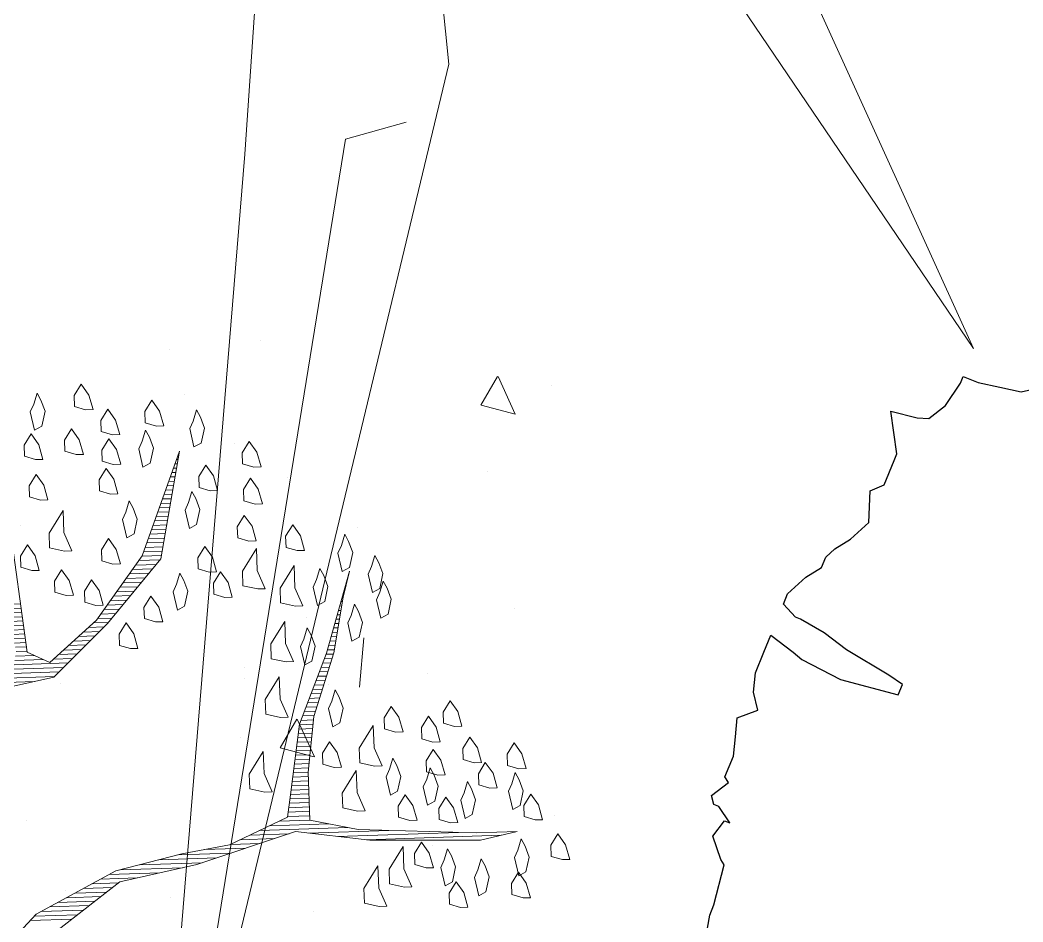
# Model space of a CAD drawing. Header units: millimetres. Extents: x 111 to 1506, y 14 to 566.
# Drawn here: x 212.937 to 214.544, y 116.123 to 117.568 of the extents above; entities that cross this region are included whole.
import ezdxf

# ---------------------------------------------------------------- set-up
doc = ezdxf.new("R2010")
doc.units = ezdxf.units.MM
doc.layers.add('ARBOLES', color=78, linetype='Continuous', lineweight=5)
doc.layers.add('Trees', color=82, linetype='Continuous', lineweight=0)
doc.layers.add('fer', color=8, linetype='Continuous')

# ---------------------------------------------------------------- blocks, each defined once
blk = doc.blocks.new('0Q62D')
at = {"color": 0, "linetype": 'ByBlock'}
for p, q in [((-0.05, 1.11), (0.07, 0.48)), ((-0.03, 0.53), (-0.05, 1.11)), ((-0.03, 0.96), (0.02, 0.52)), ((0.1, 0.29), (0.34, 0.61)), ((0.34, 0.61), (0.15, 0.24)), ((-0.02, 0.02), (-0.03, 0.53)), ((0.02, 0.52), (0.05, 0.51)), ((0.07, 0.48), (0, 0.01))]:
    blk.add_line(p, q, dxfattribs=at)
blk = doc.blocks.new('*E434321')
at = {"layer": 'Trees', "linetype": 'ByBlock', "xscale": -0.3276657665147431, "yscale": 0.3276657665147695, "zscale": 0.3276657665147513, "rotation": 77.65882791872079}
blk.add_blockref('0Q62D', (0.57083, -0.51709), dxfattribs=at)
blk = doc.blocks.new('*X16')
at = {"color": 0}
for p, q in [((18.3261, 17.81), (18.3296, 17.81)), ((18.33, 17.82), (18.3316, 17.82)), ((18.3182, 17.79), (18.3254, 17.79)), ((18.3221, 17.8), (18.3275, 17.8)), ((18.3104, 17.77), (18.3213, 17.77)), ((18.3143, 17.78), (18.3234, 17.78)), ((18.3025, 17.75), (18.3171, 17.75)), ((18.3064, 17.76), (18.3192, 17.76)), ((18.2907, 17.72), (18.3109, 17.72)), ((18.2946, 17.73), (18.313, 17.73)), ((18.2986, 17.74), (18.3151, 17.74)), ((18.2829, 17.7), (18.3068, 17.7)), ((18.2868, 17.71), (18.3089, 17.71)), ((18.275, 17.68), (18.3027, 17.68)), ((18.2789, 17.69), (18.3047, 17.69)), ((18.2632, 17.65), (18.2965, 17.65)), ((18.2671, 17.66), (18.2985, 17.66)), ((18.2711, 17.67), (18.3006, 17.67)), ((18.2554, 17.63), (18.2923, 17.63)), ((18.2593, 17.64), (18.2944, 17.64)), ((18.2475, 17.61), (18.2882, 17.61)), ((18.2514, 17.62), (18.2903, 17.62)), ((18.2317, 17.58), (18.2805, 17.58)), ((18.2394, 17.59), (18.284, 17.59)), ((18.2436, 17.6), (18.2861, 17.6)), ((18.2164, 17.56), (18.2628, 17.56)), ((18.2241, 17.57), (18.2717, 17.57)), ((18.2011, 17.54), (18.2452, 17.54)), ((18.2088, 17.55), (18.254, 17.55)), ((18.1782, 17.51), (18.2187, 17.51)), ((18.1858, 17.52), (18.2276, 17.52)), ((18.1935, 17.53), (18.2364, 17.53)), ((18.7067, 17.51), (18.7077, 17.51)), ((18.7099, 17.52), (18.7105, 17.52)), ((18.7131, 17.53), (18.7134, 17.53)), ((17.9277, 17.49), (17.9562, 17.49)), ((18.1629, 17.49), (18.2011, 17.49)), ((18.1706, 17.5), (18.2099, 17.5)), ((18.7003, 17.49), (18.7019, 17.49)), ((18.7035, 17.5), (18.7048, 17.5)), ((17.929, 17.48), (17.9572, 17.48)), ((17.9303, 17.47), (17.9583, 17.47)), ((18.1476, 17.47), (18.1834, 17.47)), ((18.1553, 17.48), (18.1923, 17.48)), ((18.694, 17.47), (18.6971, 17.47)), ((18.6971, 17.48), (18.6991, 17.48)), ((17.9316, 17.46), (17.9593, 17.46)), ((17.9329, 17.45), (17.9604, 17.45)), ((17.9342, 17.44), (17.9614, 17.44)), ((18.1221, 17.44), (18.157, 17.44)), ((18.1323, 17.45), (18.1658, 17.45)), ((18.14, 17.46), (18.1746, 17.46)), ((18.6844, 17.44), (18.6911, 17.44)), ((18.6876, 17.45), (18.6931, 17.45)), ((18.6908, 17.46), (18.6951, 17.46)), ((17.9355, 17.43), (17.9624, 17.43)), ((17.9368, 17.42), (17.9635, 17.42)), ((18.0985, 17.42), (18.136, 17.42)), ((18.1103, 17.43), (18.1467, 17.43)), ((18.6781, 17.42), (18.6871, 17.42)), ((18.6812, 17.43), (18.6891, 17.43)), ((17.9381, 17.41), (17.9645, 17.41)), ((17.9394, 17.4), (17.9655, 17.4)), ((18.0748, 17.4), (18.1146, 17.4)), ((18.0867, 17.41), (18.1253, 17.41)), ((18.6717, 17.4), (18.6831, 17.4)), ((18.6749, 17.41), (18.6851, 17.41)), ((17.9407, 17.39), (17.9666, 17.39)), ((17.942, 17.38), (17.9676, 17.38)), ((18.0512, 17.38), (18.0931, 17.38)), ((18.063, 17.39), (18.1038, 17.39)), ((18.6653, 17.38), (18.6791, 17.38)), ((18.6685, 17.39), (18.6811, 17.39)), ((17.9367, 17.35), (18.061, 17.35)), ((17.9387, 17.36), (18.004, 17.36)), ((17.9407, 17.37), (17.984, 17.37)), ((18.0276, 17.36), (18.0717, 17.36)), ((18.0394, 17.37), (18.0824, 17.37)), ((18.6555, 17.35), (18.6727, 17.35)), ((18.659, 17.36), (18.6751, 17.36)), ((18.6621, 17.37), (18.6771, 17.37)), ((17.9087, 17.33), (18.0396, 17.33)), ((17.9347, 17.34), (18.0503, 17.34)), ((18.6471, 17.33), (18.6656, 17.33)), ((18.6513, 17.34), (18.6692, 17.34)), ((17.8487, 17.31), (17.9816, 17.31)), ((17.8637, 17.32), (18.0288, 17.32)), ((18.6387, 17.31), (18.6586, 17.31)), ((18.6429, 17.32), (18.6621, 17.32)), ((18.626, 17.28), (18.648, 17.28)), ((18.6303, 17.29), (18.6515, 17.29)), ((18.6345, 17.3), (18.6551, 17.3)), ((18.6176, 17.26), (18.6409, 17.26)), ((18.6218, 17.27), (18.6445, 17.27)), ((18.6092, 17.24), (18.6339, 17.24)), ((18.6134, 17.25), (18.6374, 17.25)), ((18.5966, 17.21), (18.6233, 17.21)), ((18.6008, 17.22), (18.6268, 17.22)), ((18.605, 17.23), (18.6303, 17.23)), ((18.5884, 17.19), (18.6202, 17.19)), ((18.5924, 17.2), (18.6215, 17.2)), ((18.5853, 17.17), (18.6175, 17.17)), ((18.5868, 17.18), (18.6189, 17.18)), ((18.5805, 17.14), (18.6135, 17.14)), ((18.5821, 17.15), (18.6149, 17.15)), ((18.5837, 17.16), (18.6162, 17.16)), ((18.5774, 17.12), (18.6109, 17.12)), ((18.5789, 17.13), (18.6122, 17.13)), ((18.5742, 17.1), (18.6082, 17.1)), ((18.5758, 17.11), (18.6095, 17.11)), ((18.571, 17.08), (18.6056, 17.08)), ((18.5726, 17.09), (18.6069, 17.09)), ((18.5663, 17.05), (18.6056, 17.05)), ((18.5679, 17.06), (18.6056, 17.06)), ((18.5695, 17.07), (18.6056, 17.07)), ((18.5632, 17.03), (18.6056, 17.03)), ((18.5647, 17.04), (18.6056, 17.04)), ((18.5598, 17.01), (18.6056, 17.01)), ((18.5615, 17.02), (18.6056, 17.02)), ((18.5548, 16.98), (18.6056, 16.98)), ((18.5565, 16.99), (18.6056, 16.99)), ((18.5582, 17), (18.6056, 17)), ((18.5125, 16.96), (18.6485, 16.96)), ((18.5353, 16.97), (18.6056, 16.97)), ((18.4668, 16.94), (18.5567, 16.94)), ((18.4896, 16.95), (18.6918, 16.95)), ((18.6009, 16.94), (18.7864, 16.94)), ((18.3608, 16.91), (18.4555, 16.91)), ((18.4211, 16.92), (18.4892, 16.92)), ((18.4439, 16.93), (18.523, 16.93)), ((18.6675, 16.93), (18.9464, 16.93)), ((18.7342, 16.92), (19.0449, 16.92)), ((18.2545, 16.89), (18.388, 16.89)), ((18.2995, 16.9), (18.4217, 16.9)), ((18.1645, 16.87), (18.3086, 16.87)), ((18.2095, 16.88), (18.3542, 16.88)), ((18.0992, 16.84), (18.1601, 16.84)), ((18.1192, 16.85), (18.2036, 16.85)), ((18.1392, 16.86), (18.2561, 16.86)), ((18.0592, 16.82), (18.1324, 16.82)), ((18.0792, 16.83), (18.1463, 16.83)), ((18.0192, 16.8), (18.1047, 16.8)), ((18.0392, 16.81), (18.1186, 16.81)), ((17.9792, 16.78), (18.0771, 16.78)), ((17.9992, 16.79), (18.0909, 16.79)), ((17.9535, 16.76), (18.0494, 16.76)), ((17.9635, 16.77), (18.0632, 16.77))]:
    blk.add_line(p, q, dxfattribs=at)
blk = doc.blocks.new('E1E')
at = {"layer": 'ARBOLES', "ltscale": 0.2}
for p, q in [((95.5753, 57.9605), (95.5753, 57.9605)), ((95.3825, 57.8989), (95.3825, 57.8989)), ((95.6956, 57.8639), (95.6956, 57.8639)), ((95.1169, 57.82), (95.1169, 57.82)), ((94.9516, 57.6149), (94.9516, 57.6149)), ((95.7341, 57.5948), (95.7341, 57.5948)), ((95.3729, 57.5622), (95.3729, 57.5622)), ((95.2847, 57.4872), (95.2267, 57.5419)), ((95.2942, 57.551), (95.227, 57.5425)), ((95.2854, 57.4877), (95.2946, 57.5508)), ((94.7552, 57.4724), (94.7552, 57.4724)), ((95.4096, 57.4529), (95.4096, 57.4529)), ((95.4163, 57.4332), (95.4163, 57.4332)), ((95.2543, 57.4023), (95.2543, 57.4023)), ((95.2247, 57.2935), (95.1969, 57.385)), ((95.9202, 57.3422), (95.9202, 57.3422)), ((95.7535, 57.3323), (95.7535, 57.3323)), ((95.0851, 57.311), (95.0851, 57.311)), ((95.3415, 57.2983), (95.3415, 57.2983)), ((94.9776, 57.1326), (94.9776, 57.1326)), ((95.3165, 57.1024), (95.3165, 57.1024)), ((95.4768, 57.0625), (95.4768, 57.0625)), ((95.5976, 57.0405), (95.5976, 57.0405)), ((95.721, 56.99), (95.721, 56.99)), ((95.7812, 56.9208), (95.7812, 56.9208)), ((95.1247, 56.908), (95.1247, 56.908)), ((95.3965, 56.8481), (95.3965, 56.8481)), ((95.6238, 56.8379), (95.6238, 56.8379)), ((95.1744, 56.7297), (95.1164, 56.7844)), ((95.1839, 56.7935), (95.1166, 56.785)), ((95.175, 56.7302), (95.1842, 56.7933)), ((95.072, 56.7062), (95.072, 56.7062))]:
    blk.add_line(p, q, dxfattribs=at)
for points in [[(95.5632, 58.0431), (95.4838, 57.9065), (95.3588, 57.8196), (95.2064, 57.6894), (95.0676, 57.651), (94.8696, 57.5706), (94.8103, 57.5286), (94.8819, 57.5605), (95.0958, 57.6402), (95.189, 57.6583), (95.2267, 57.5738), (95.2571, 57.4704), (95.2673, 57.3425), (95.2913, 57.2362), (95.2985, 57.1849), (95.2803, 57.3482), (95.2773, 57.495), (95.2418, 57.6273), (95.231, 57.6692), (95.3147, 57.761), (95.3935, 57.8117), (95.499, 57.8898), (95.6102, 58.0251), (95.6715, 58.1849)], [(95.8454, 57.6544), (95.75, 57.5886), (95.693, 57.4541), (95.6447, 57.3001), (95.6897, 57.0941), (95.6801, 57.308), (95.7154, 57.4563), (95.7681, 57.5655), (95.8158, 57.5633), (95.9193, 57.3834)]]:
    blk.add_lwpolyline(points, dxfattribs=at)
for points in [[(95.0025, 57.7623), (95.0314, 57.7674), (95.0429, 57.7413), (95.0343, 57.6907), (95.0169, 57.7298), (94.9894, 57.7565)], [(94.9714, 57.7095), (95.0003, 57.7146), (95.0119, 57.6885), (95.0033, 57.6379), (94.9859, 57.677), (94.9584, 57.7037)], [(94.8565, 57.7051), (94.8789, 57.7072), (94.8876, 57.6877), (94.8832, 57.6624), (94.8616, 57.6761), (94.8435, 57.6993)], [(94.8529, 57.6255), (94.8536, 57.6414), (94.8326, 57.6711), (94.8225, 57.6588), (94.8276, 57.6299), (94.8428, 57.6132), (94.8551, 57.6031)], [(94.9201, 57.6321), (94.9208, 57.648), (94.8999, 57.6776), (94.8898, 57.6653), (94.8948, 57.6364), (94.91, 57.6198), (94.9223, 57.6097)], [(94.9469, 57.6596), (94.9693, 57.6618), (94.978, 57.6423), (94.9736, 57.6169), (94.9519, 57.6307), (94.9339, 57.6538)], [(94.7517, 57.6428), (94.7741, 57.645), (94.7828, 57.6255), (94.7785, 57.6002), (94.7568, 57.6139), (94.7387, 57.637)], [(95.2902, 57.641), (95.3192, 57.6461), (95.3307, 57.6201), (95.3221, 57.5695), (95.3047, 57.6085), (95.2772, 57.6352)], [(95.1103, 57.6076), (95.1392, 57.6127), (95.1508, 57.5867), (95.1421, 57.5361), (95.1248, 57.5751), (95.0973, 57.6019)], [(94.7959, 57.5612), (94.7966, 57.5771), (94.7756, 57.6067), (94.7655, 57.5944), (94.7705, 57.5655), (94.7857, 57.5489), (94.798, 57.5388)], [(95.0105, 57.5866), (95.0329, 57.5888), (95.0416, 57.5693), (95.0373, 57.544), (95.0156, 57.5577), (94.9975, 57.5808)], [(94.9361, 57.5613), (94.9585, 57.5634), (94.9672, 57.5439), (94.9629, 57.5186), (94.9412, 57.5323), (94.9231, 57.5555)], [(95.0836, 57.51), (95.0843, 57.5259), (95.0633, 57.5556), (95.0532, 57.5433), (95.0583, 57.5144), (95.0735, 57.4977), (95.0858, 57.4876)], [(94.7091, 57.5459), (94.7315, 57.5481), (94.7402, 57.5286), (94.7359, 57.5033), (94.7142, 57.517), (94.6961, 57.5401)], [(94.9332, 57.4976), (94.934, 57.5135), (94.913, 57.5432), (94.9029, 57.5309), (94.9079, 57.502), (94.9231, 57.4853), (94.9354, 57.4752)], [(95.0099, 57.5006), (95.0106, 57.5165), (94.9896, 57.5461), (94.9795, 57.5338), (94.9846, 57.5049), (94.9998, 57.4883), (95.0121, 57.4782)], [(95.1841, 57.547), (95.2065, 57.5492), (95.2151, 57.5296), (95.2108, 57.5043), (95.1891, 57.5181), (95.171, 57.5412)], [(95.1125, 57.5151), (95.1414, 57.5202), (95.153, 57.4942), (95.1444, 57.4436), (95.127, 57.4826), (95.0995, 57.5093)], [(94.7865, 57.4946), (94.8089, 57.4968), (94.8176, 57.4773), (94.8133, 57.452), (94.7916, 57.4657), (94.7735, 57.4889)], [(95.3157, 57.4965), (95.3446, 57.5015), (95.3561, 57.4755), (95.3475, 57.4249), (95.3301, 57.4639), (95.3026, 57.4907)], [(94.8545, 57.447), (94.8552, 57.4629), (94.8342, 57.4925), (94.8241, 57.4802), (94.8292, 57.4513), (94.8444, 57.4347), (94.8567, 57.4246)], [(94.9933, 57.4854), (95.0157, 57.4876), (95.0243, 57.4681), (95.02, 57.4428), (94.9983, 57.4565), (94.9802, 57.4796)], [(95.6337, 57.4822), (95.6561, 57.4844), (95.6648, 57.4649), (95.6605, 57.4396), (95.6388, 57.4533), (95.6207, 57.4764)], [(94.8906, 57.4709), (94.913, 57.4731), (94.9217, 57.4535), (94.9174, 57.4282), (94.8957, 57.442), (94.8776, 57.4651)], [(95.2362, 57.4299), (95.2369, 57.4458), (95.2159, 57.4754), (95.2058, 57.4631), (95.2109, 57.4342), (95.2261, 57.4176), (95.2384, 57.4075)], [(94.9369, 57.4369), (94.9593, 57.4391), (94.968, 57.4196), (94.9637, 57.3943), (94.942, 57.408), (94.9239, 57.4311)], [(95.0996, 57.4392), (95.122, 57.4414), (95.1306, 57.4219), (95.1263, 57.3966), (95.1046, 57.4103), (95.0865, 57.4334)], [(95.0258, 57.4298), (95.0482, 57.4319), (95.0569, 57.4124), (95.0526, 57.3871), (95.0309, 57.4008), (95.0128, 57.424)], [(95.6085, 57.4164), (95.6309, 57.4186), (95.6396, 57.3991), (95.6353, 57.3738), (95.6136, 57.3875), (95.5955, 57.4106)], [(95.727, 57.4302), (95.7494, 57.4324), (95.7581, 57.4129), (95.7538, 57.3876), (95.7321, 57.4013), (95.714, 57.4245)], [(95.7877, 57.4339), (95.8102, 57.4361), (95.8188, 57.4166), (95.8145, 57.3913), (95.7928, 57.405), (95.7747, 57.4281)], [(94.8531, 57.4152), (94.8755, 57.4174), (94.8842, 57.3978), (94.8798, 57.3725), (94.8581, 57.3863), (94.8401, 57.4094)], [(95.8666, 57.4144), (95.889, 57.4166), (95.8976, 57.3971), (95.8933, 57.3718), (95.8716, 57.3855), (95.8535, 57.4086)], [(94.9984, 57.3864), (95.0208, 57.3885), (95.0295, 57.369), (95.0252, 57.3437), (95.0035, 57.3575), (94.9854, 57.3806)], [(95.3309, 57.3396), (95.3317, 57.3555), (95.3107, 57.3851), (95.3006, 57.3728), (95.3056, 57.3439), (95.3208, 57.3273), (95.3331, 57.3172)], [(95.3461, 57.3931), (95.375, 57.3982), (95.3866, 57.3722), (95.3779, 57.3216), (95.3606, 57.3606), (95.3331, 57.3873)], [(95.5984, 57.334), (95.5991, 57.3499), (95.5781, 57.3795), (95.568, 57.3672), (95.5731, 57.3383), (95.5883, 57.3217), (95.6006, 57.3116)], [(95.8225, 57.3559), (95.8514, 57.3609), (95.863, 57.3349), (95.8544, 57.2843), (95.837, 57.3233), (95.8095, 57.3501)], [(95.7264, 57.3442), (95.7488, 57.3464), (95.7575, 57.3269), (95.7531, 57.3016), (95.7314, 57.3153), (95.7134, 57.3384)], [(95.5023, 57.3224), (95.5247, 57.3246), (95.5334, 57.305), (95.5291, 57.2797), (95.5074, 57.2935), (95.4893, 57.3166)], [(95.2638, 57.2629), (95.2645, 57.2788), (95.2435, 57.3085), (95.2334, 57.2962), (95.2385, 57.2673), (95.2537, 57.2506), (95.266, 57.2405)], [(95.37, 57.2869), (95.3989, 57.2919), (95.4105, 57.2659), (95.4019, 57.2153), (95.3845, 57.2543), (95.357, 57.2811)], [(95.4495, 57.2833), (95.4785, 57.2884), (95.49, 57.2624), (95.4814, 57.2118), (95.464, 57.2508), (95.4365, 57.2775)], [(95.5486, 57.2884), (95.571, 57.2906), (95.5797, 57.2711), (95.5753, 57.2458), (95.5537, 57.2595), (95.5356, 57.2826)], [(95.7409, 57.2416), (95.7416, 57.2575), (95.7206, 57.2871), (95.7105, 57.2748), (95.7156, 57.2459), (95.7308, 57.2293), (95.7431, 57.2192)], [(95.9021, 57.2822), (95.9245, 57.2844), (95.9332, 57.2648), (95.9288, 57.2395), (95.9071, 57.2533), (95.8891, 57.2764)], [(95.3513, 57.224), (95.352, 57.2399), (95.331, 57.2695), (95.3209, 57.2572), (95.326, 57.2283), (95.3412, 57.2117), (95.3535, 57.2015)], [(95.2291, 57.2007), (95.2298, 57.2166), (95.2088, 57.2463), (95.1987, 57.234), (95.2038, 57.2051), (95.219, 57.1884), (95.2313, 57.1783)], [(95.6361, 57.1793), (95.6368, 57.1952), (95.6158, 57.2249), (95.6057, 57.2126), (95.6108, 57.1837), (95.626, 57.167), (95.6383, 57.1569)], [(95.2624, 57.161), (95.2631, 57.1769), (95.2421, 57.2065), (95.232, 57.1942), (95.2371, 57.1653), (95.2523, 57.1487), (95.2646, 57.1386)], [(95.5002, 57.2045), (95.5226, 57.2067), (95.5313, 57.1872), (95.527, 57.1619), (95.5053, 57.1756), (95.4872, 57.1988)], [(95.7814, 57.2206), (95.8038, 57.2228), (95.8125, 57.2033), (95.8082, 57.178), (95.7865, 57.1917), (95.7684, 57.2149)], [(95.9404, 57.2135), (95.9628, 57.2157), (95.9715, 57.1962), (95.9672, 57.1709), (95.9455, 57.1846), (95.9274, 57.2077)], [(95.3318, 57.1451), (95.3325, 57.1611), (95.3115, 57.1907), (95.3014, 57.1784), (95.3065, 57.1495), (95.3217, 57.1329), (95.334, 57.1227)], [(95.407, 57.1864), (95.4294, 57.1886), (95.4381, 57.1691), (95.4337, 57.1438), (95.412, 57.1575), (95.3939, 57.1806)], [(95.7981, 57.1657), (95.8205, 57.1679), (95.8292, 57.1484), (95.8248, 57.1231), (95.8031, 57.1368), (95.785, 57.1599)], [(95.8718, 57.1752), (95.8942, 57.1773), (95.9029, 57.1578), (95.8986, 57.1325), (95.8769, 57.1463), (95.8588, 57.1694)], [(95.7634, 57.1035), (95.7641, 57.1194), (95.7431, 57.149), (95.733, 57.1368), (95.7381, 57.1078), (95.7533, 57.0912), (95.7656, 57.0811)], [(95.9839, 57.116), (95.9846, 57.1319), (95.9636, 57.1615), (95.9535, 57.1492), (95.9586, 57.1203), (95.9738, 57.1037), (95.9861, 57.0936)], [(95.5162, 57.1337), (95.5386, 57.1359), (95.5472, 57.1164), (95.5429, 57.0911), (95.5212, 57.1048), (95.5031, 57.1279)], [(95.6058, 57.1424), (95.6282, 57.1446), (95.6369, 57.1251), (95.6326, 57.0998), (95.6109, 57.1135), (95.5928, 57.1367)], [(95.8212, 57.1137), (95.8436, 57.1159), (95.8523, 57.0964), (95.848, 57.071), (95.8263, 57.0848), (95.8082, 57.1079)], [(95.887, 57.0884), (95.9094, 57.0906), (95.9181, 57.0711), (95.9138, 57.0458), (95.8921, 57.0595), (95.874, 57.0826)], [(95.5451, 57.0687), (95.5675, 57.0709), (95.5762, 57.0513), (95.5719, 57.026), (95.5502, 57.0398), (95.5321, 57.0629)], [(95.6868, 57.0305), (95.6875, 57.0464), (95.6666, 57.076), (95.6564, 57.0637), (95.6615, 57.0348), (95.6767, 57.0182), (95.689, 57.008)], [(95.749, 57.0659), (95.7714, 57.0681), (95.7801, 57.0486), (95.7757, 57.0233), (95.7541, 57.037), (95.736, 57.0601)]]:
    blk.add_lwpolyline(points, close=True, dxfattribs=at)
at = {"layer": 'ARBOLES', "ltscale": 0.2, "xscale": 0.8372139817761642, "yscale": 0.8372139817761642, "zscale": 0.8372139817761642, "rotation": 204.0028523145856}
blk.add_blockref('*X16', (103.6395, 76.9735), dxfattribs=at)
blk = doc.blocks.new('tr')
at = {"layer": 'fer', "color": 97}
for p, q in [((1378.2054, 205.1749), (1378.1875, 205.2009)), ((1378.2054, 205.1749), (1378.1875, 205.2009)), ((1378.2113, 205.1402), (1378.2054, 205.1749)), ((1378.2113, 205.1402), (1378.2054, 205.1749)), ((1378.7112, 205.1749), (1378.7053, 205.1489)), ((1378.7112, 205.1749), (1378.7053, 205.1489)), ((1378.7291, 205.1749), (1378.7112, 205.1749)), ((1378.7291, 205.1749), (1378.7112, 205.1749)), ((1378.741, 205.0796), (1378.7291, 205.1749)), ((1378.741, 205.0796), (1378.7291, 205.1749)), ((1378.7053, 205.1489), (1378.6934, 205.0709)), ((1378.7053, 205.1489), (1378.6934, 205.0709)), ((1378.2113, 205.1402), (1378.2113, 205.1402)), ((1378.2173, 205.1056), (1378.2113, 205.1402)), ((1378.2113, 205.1402), (1378.2113, 205.1402)), ((1378.2173, 205.1056), (1378.2113, 205.1402)), ((1378.2173, 205.0796), (1378.2173, 205.1056)), ((1378.2173, 205.0796), (1378.2173, 205.1056)), ((1378.2292, 205.0796), (1378.2173, 205.0796)), ((1378.2292, 205.0796), (1378.2173, 205.0796)), ((1378.2709, 205.0709), (1378.2292, 205.0796)), ((1378.2709, 205.0709), (1378.2292, 205.0796)), ((1378.3006, 205.0536), (1378.2709, 205.0709)), ((1378.3006, 205.0536), (1378.2709, 205.0709)), ((1378.6934, 205.0709), (1378.6815, 205.0276)), ((1378.6934, 205.0709), (1378.6815, 205.0276)), ((1378.735, 205.0103), (1378.741, 205.0796)), ((1378.735, 205.0103), (1378.741, 205.0796)), ((1378.3066, 205.0363), (1378.3006, 205.0536)), ((1378.3066, 205.0363), (1378.3006, 205.0536)), ((1378.3125, 204.9929), (1378.3066, 205.0363)), ((1378.3125, 204.9929), (1378.3066, 205.0363)), ((1379.2111, 205.0363), (1379.1695, 205.0276)), ((1379.2111, 205.0363), (1379.1695, 205.0276)), ((1378.372, 205.0276), (1378.3125, 204.9929)), ((1378.372, 205.0276), (1378.3125, 204.9929)), ((1378.3839, 205.0276), (1378.372, 205.0276)), ((1378.3839, 205.0276), (1378.372, 205.0276)), ((1378.4256, 205.0276), (1378.3839, 205.0276)), ((1378.4256, 205.0276), (1378.3839, 205.0276)), ((1378.4434, 205.0103), (1378.4256, 205.0276)), ((1378.4434, 205.0103), (1378.4256, 205.0276)), ((1378.491, 205.0276), (1378.4434, 205.0103)), ((1378.491, 205.0276), (1378.4434, 205.0103)), ((1378.5268, 205.0103), (1378.491, 205.0276)), ((1378.5268, 205.0103), (1378.491, 205.0276)), ((1378.6815, 205.0276), (1378.6755, 204.9843)), ((1378.6815, 205.0276), (1378.6755, 204.9843)), ((1379.0862, 205.0189), (1379.0802, 205.0103)), ((1379.0862, 205.0189), (1379.0802, 205.0103)), ((1379.1516, 205.0276), (1379.0862, 205.0189)), ((1379.1516, 205.0276), (1379.0862, 205.0189)), ((1379.0862, 205.0189), (1379.0862, 205.0189)), ((1379.0862, 205.0189), (1379.0862, 205.0189)), ((1379.1695, 205.0276), (1379.1516, 205.0276)), ((1379.1695, 205.0276), (1379.1516, 205.0276)), ((1378.5506, 204.9929), (1378.5268, 205.0103)), ((1378.5506, 204.9929), (1378.5268, 205.0103)), ((1378.7291, 204.9929), (1378.735, 205.0103)), ((1378.7291, 204.9929), (1378.735, 205.0103)), ((1379.0802, 205.0103), (1379.0505, 204.9843)), ((1379.0802, 205.0103), (1379.0505, 204.9843)), ((1378.5684, 204.9843), (1378.5506, 204.9929)), ((1378.5684, 204.9843), (1378.5506, 204.9929)), ((1378.7172, 204.9496), (1378.7291, 204.9929)), ((1378.7172, 204.9496), (1378.7291, 204.9929)), ((1379.0207, 205.0016), (1379.0028, 204.9756)), ((1379.0207, 205.0016), (1379.0028, 204.9756)), ((1379.0207, 204.9929), (1379.0207, 205.0016)), ((1379.0207, 204.9929), (1379.0207, 205.0016)), ((1379.0505, 204.9843), (1379.0207, 204.9929)), ((1379.0505, 204.9843), (1379.0207, 204.9929)), ((1378.5863, 204.9843), (1378.5684, 204.9843)), ((1378.5863, 204.9843), (1378.5684, 204.9843)), ((1378.6101, 204.9669), (1378.5863, 204.9843)), ((1378.6101, 204.9669), (1378.5863, 204.9843)), ((1378.6755, 204.9756), (1378.6636, 204.9496)), ((1378.6755, 204.9756), (1378.6636, 204.9496)), ((1378.6755, 204.9843), (1378.6755, 204.9756)), ((1378.6755, 204.9843), (1378.6755, 204.9756)), ((1378.8362, 204.9756), (1378.8124, 204.9583)), ((1378.8362, 204.9756), (1378.8124, 204.9583)), ((1378.86, 204.9496), (1378.8362, 204.9756)), ((1378.86, 204.9496), (1378.8362, 204.9756)), ((1378.9612, 204.9756), (1378.9552, 204.9669)), ((1378.9612, 204.9756), (1378.9552, 204.9669)), ((1378.9909, 204.9583), (1378.9612, 204.9756)), ((1378.9909, 204.9583), (1378.9612, 204.9756)), ((1379.0028, 204.9756), (1379.0028, 204.9669)), ((1379.0028, 204.9756), (1379.0028, 204.9669)), ((1379.0505, 204.9843), (1379.0505, 204.9843)), ((1379.0505, 204.9843), (1379.0505, 204.9843)), ((1379.0505, 204.9843), (1379.0505, 204.9843)), ((1379.0505, 204.9843), (1379.0505, 204.9843)), ((1378.6458, 204.9496), (1378.6101, 204.9669)), ((1378.6458, 204.9496), (1378.6101, 204.9669)), ((1378.8124, 204.9583), (1378.7827, 204.9496)), ((1378.8124, 204.9583), (1378.7827, 204.9496)), ((1378.8898, 204.9583), (1378.86, 204.9496)), ((1378.8898, 204.9583), (1378.86, 204.9496)), ((1378.9195, 204.9669), (1378.8898, 204.9583)), ((1378.9195, 204.9669), (1378.8898, 204.9583)), ((1378.9552, 204.9669), (1378.9195, 204.9669)), ((1378.9552, 204.9669), (1378.9195, 204.9669)), ((1379.0028, 204.9669), (1378.9909, 204.9583)), ((1379.0028, 204.9669), (1378.9909, 204.9583)), ((1378.6636, 204.9496), (1378.6458, 204.9496)), ((1378.6636, 204.9496), (1378.6458, 204.9496)), ((1378.7469, 204.9496), (1378.7172, 204.9496)), ((1378.7469, 204.9496), (1378.7172, 204.9496)), ((1378.7827, 204.9496), (1378.7469, 204.9496)), ((1378.7827, 204.9496), (1378.7469, 204.9496))]:
    blk.add_line(p, q, dxfattribs=at)

msp = doc.modelspace()

# ---------------------------------------------------------------- block references
at = {"lineweight": 100, "rotation": 247.9147716791316}
msp.add_blockref('tr', (542.60604, 1471.1953), dxfattribs=at)
at = {"layer": 'ARBOLES', "color": 0, "xscale": 0.8310831642732954, "yscale": 0.8310831642732954, "zscale": 0.8310831642732954, "rotation": 157.9147716791316}
msp.add_blockref('E1E', (304.72362, 130.94496), dxfattribs=at)
at = {"layer": 'Trees', "xscale": 9.742862912486911, "yscale": 9.742862912486911, "zscale": 9.742862912486911, "rotation": 99.61477346508465}
msp.add_blockref('*E434321', (209.43525, 112.71339), dxfattribs=at)

doc.saveas('drawing.dxf')
